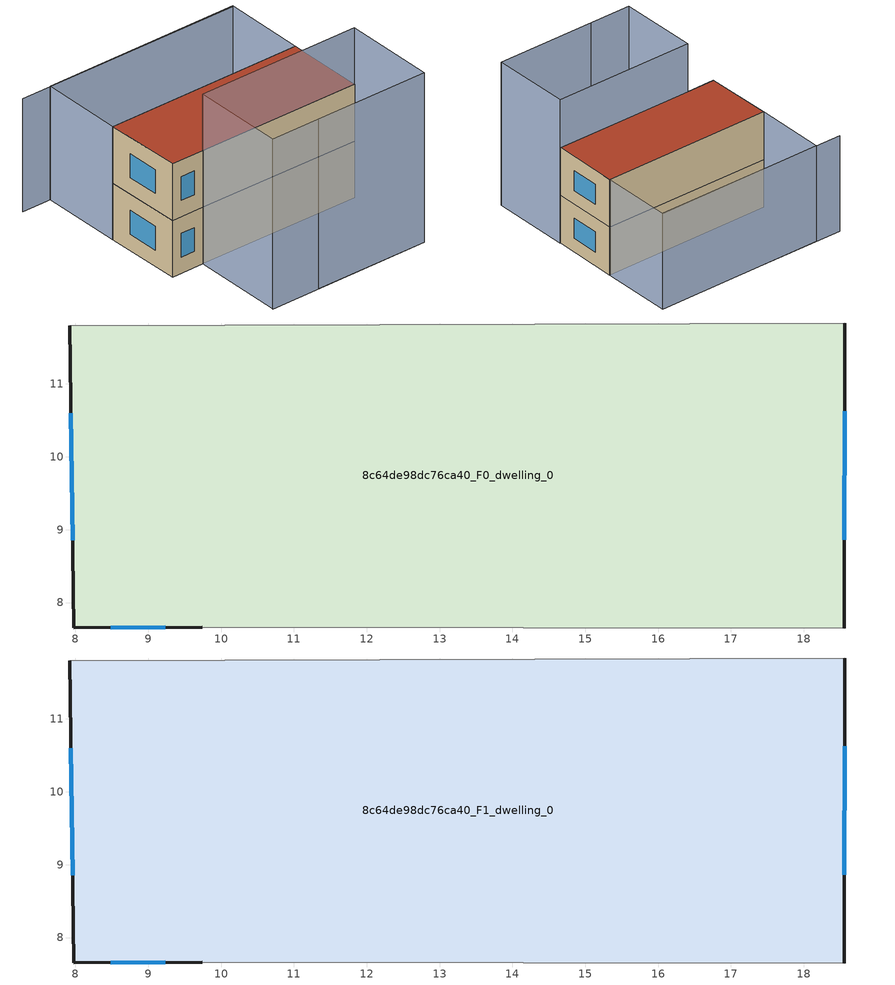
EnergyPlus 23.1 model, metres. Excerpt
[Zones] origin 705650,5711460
8c64de98dc76ca40_F0_dwelling_0
 floor ground (EU_floor_Construction): 18.56,11.84 18.55,7.65 9.74,7.66 7.98,7.66 7.92,11.8 z0
 wall outside (EU_wall_Construction): 18.55,7.65 18.56,11.84 / 7.92,11.8 7.98,7.66 9.74,7.66 z0:3
 wall adiabatic (EU_wall_Construction): 18.56,11.84 7.92,11.8 / 9.74,7.66 18.55,7.65 z0:3
 window (EU_Window_Construction): 18.56,8.86 18.56,10.63 / 8.49,7.66 9.23,7.66 / 7.94,10.6 7.96,8.85 z0.87:2.13
8c64de98dc76ca40_F1_dwelling_0
 floor to 8c64de98dc76ca40_F0_dwelling_0 (EU_floor_Construction): 18.56,11.84 18.55,7.65 9.74,7.66 7.98,7.66 7.92,11.8 z3
 wall outside (EU_wall_Construction): 18.55,7.65 18.56,11.84 / 7.92,11.8 7.98,7.66 9.74,7.66 z3:6
 wall adiabatic (EU_wall_Construction): 18.56,11.84 7.92,11.8 / 9.74,7.66 18.55,7.65 z3:6
 window (EU_Window_Construction): 18.56,8.86 18.56,10.63 / 8.49,7.66 9.23,7.66 / 7.94,10.6 7.96,8.85 z3.87:5.13
 roof outside (EU_roof_Construction): 18.55,7.65 18.56,11.84 7.92,11.8 7.98,7.66 9.74,7.66 z6
shading: 9.75,2.73 18.56,2.75 / 9.76,2.73 9.74,7.66 / 9.74,7.66 18.55,7.68 / 18.55,7.68 18.57,2.75 / 18.57,2.75 9.76,2.73 z0:9; 18.51,16.2 6.3,16.19 / 18.56,11.84 7.92,11.8 / 7.92,11.8 7.9,16.2 / 7.9,16.2 18.55,16.24 / 18.55,16.24 18.56,11.84 z0:6
[Building]
EU S2 Campaign: North Axis=0; Terrain=City; Solar Distribution=FullExterior
[Site:Location]
London: Latitude=51.5; Longitude=-0.5; Time Zone=0; Elevation=25
[SizingPeriod:WeatherFileDays]
AnnualSizingPeriod: Begin Month=1; Begin Day of Month=1; End Month=12; End Day of Month=31; Day of Week for Start Day=Monday; Use Weather File Daylight Saving Period=No; Use Weather File Rain and Snow Indicators=No
[MATERIAL]
EU_InternalMass_Material: Roughness=MediumRough; Thickness=0.1; Conductivity=1; Density=1800; Specific Heat=900; Thermal Absorptance=0.9; Solar Absorptance=0.7; Visible Absorptance=0.7
[MATERIAL:NOMASS] Roughness=MediumRough; Thermal Absorptance=0.9; Solar Absorptance=0.7; Visible Absorptance=0.7
Name | Thermal Resistance
EU_wall_NoMass | 0.724719
EU_roof_NoMass | 2.98947
EU_floor_NoMass | 2.39157
[WINDOWMATERIAL:SIMPLEGLAZINGSYSTEM]
EU_Window_SimpleGlazing: UFactor=2.63425; Solar Heat Gain Coefficient=0.76; Visible Transmittance=0.76
[CONSTRUCTION]
EU_wall_Construction: EU_wall_NoMass
EU_roof_Construction: EU_roof_NoMass
EU_floor_Construction: EU_floor_NoMass
EU_Window_Construction: EU_Window_SimpleGlazing
EU_InternalMass_Construction: EU_InternalMass_Material
[ZONE] Type=1; Multiplier=1; Ceiling Height=autocalculate; Floor Area=autocalculate; Part of Total Floor Area=Yes
Name | Volume
8c64de98dc76ca40_F0_dwelling_0 | 132.438
8c64de98dc76ca40_F1_dwelling_0 | 132.437
[INTERNALMASS] Construction=EU_InternalMass_Construction; Surface Area=44.1454
Name | Zone or ZoneList
8c64de98dc76ca40_F0_dwelling_0_EU_InternalMass | 8c64de98dc76ca40_F0_dwelling_0
8c64de98dc76ca40_F1_dwelling_0_EU_InternalMass | 8c64de98dc76ca40_F1_dwelling_0
[OTHEREQUIPMENT] Fuel Type=Electricity; Design Level Calculation Method=Watts/Area; Power per Zone Floor Area=1; Fraction Latent=0; Fraction Radiant=0; Fraction Lost=0; Carbon Dioxide Generation Rate=0; EndUse Subcategory=EU_Step8_InternalGains
Name | Zone or ZoneList or Space or SpaceList | Schedule
EU_Step8_InternalGain_8c64de98dc76ca40_F0_dwelling_0_f000 | 8c64de98dc76ca40_F0_dwelling_0 | EU_Step8_GainSchedule_8c64de98dc76ca40_F0_dwelling_0_f000
EU_Step8_InternalGain_8c64de98dc76ca40_F1_dwelling_0_f000 | 8c64de98dc76ca40_F1_dwelling_0 | EU_Step8_GainSchedule_8c64de98dc76ca40_F1_dwelling_0_f000
[ZONEVENTILATION:DESIGNFLOWRATE] Schedule=EU_AlwaysOn; Design Flow Rate Calculation Method=AirChanges/Hour; Air Changes per Hour=0.418135; Ventilation Type=Natural; Fan Pressure Rise=0; Fan Total Efficiency=1; Constant Term Coefficient=1; Temperature Term Coefficient=0; Velocity Term Coefficient=0; Velocity Squared Term Coefficient=0; Minimum Indoor Temperature=-100; Maximum Indoor Temperature=100; Delta Temperature=-100; Minimum Outdoor Temperature=-100; Maximum Outdoor Temperature=100; Maximum Wind Speed=40
Name | Zone or ZoneList or Space or SpaceList
EU_ConstantAir_8c64de98dc76ca40_F0_dwelling_0 | 8c64de98dc76ca40_F0_dwelling_0
EU_ConstantAir_8c64de98dc76ca40_F1_dwelling_0 | 8c64de98dc76ca40_F1_dwelling_0
[HVACTEMPLATE:THERMOSTAT] Constant Heating Setpoint=20; Constant Cooling Setpoint=50
EU_HeatOnly_8c64de98dc76ca40_F0_dwelling_0; EU_HeatOnly_8c64de98dc76ca40_F1_dwelling_0
[HVACTEMPLATE:ZONE:IDEALLOADSAIRSYSTEM] System Availability Schedule=EU_AlwaysOn; Maximum Heating Supply Air Temperature=50; Minimum Cooling Supply Air Temperature=13; Maximum Heating Supply Air Humidity Ratio=0.0156; Minimum Cooling Supply Air Humidity Ratio=0.0077; Heating Limit=NoLimit; Cooling Limit=NoLimit; Heating Availability Schedule=EU_AlwaysOn; Cooling Availability Schedule=EU_CoolingOff; Dehumidification Control Type=ConstantSensibleHeatRatio; Cooling Sensible Heat Ratio=0.7; Dehumidification Setpoint=60; Humidification Control Type=None; Humidification Setpoint=30; Outdoor Air Method=None; Outdoor Air Flow Rate per Person=0.00944; Outdoor Air Flow Rate per Zone Floor Area=0; Outdoor Air Flow Rate per Zone=0; Demand Controlled Ventilation Type=None; Outdoor Air Economizer Type=NoEconomizer; Heat Recovery Type=None; Sensible Heat Recovery Effectiveness=0.7; Latent Heat Recovery Effectiveness=0.65
Name | Template Thermostat
8c64de98dc76ca40_F0_dwelling_0 | EU_HeatOnly_8c64de98dc76ca40_F0_dwelling_0
8c64de98dc76ca40_F1_dwelling_0 | EU_HeatOnly_8c64de98dc76ca40_F1_dwelling_0
[SIZING:ZONE] Zone Cooling Design Supply Air Temperature Input Method=SupplyAirTemperature; Zone Cooling Design Supply Air Temperature=13; Zone Heating Design Supply Air Temperature Input Method=SupplyAirTemperature; Zone Heating Design Supply Air Temperature=50; Zone Cooling Design Supply Air Humidity Ratio=0.008; Zone Heating Design Supply Air Humidity Ratio=0.008; Cooling Design Air Flow Method=DesignDay; Cooling Design Air Flow Rate=0; Cooling Minimum Air Flow per Zone Floor Area=0.000762; Cooling Minimum Air Flow=0; Cooling Minimum Air Flow Fraction=0.2; Heating Design Air Flow Method=DesignDay; Heating Design Air Flow Rate=0; Heating Maximum Air Flow per Zone Floor Area=0.002032; Heating Maximum Air Flow=0.141576; Heating Maximum Air Flow Fraction=0.3; Account for Dedicated Outdoor Air System=No; Dedicated Outdoor Air System Control Strategy=NeutralSupplyAir; Dedicated Outdoor Air Low Setpoint Temperature for Design=autosize; Dedicated Outdoor Air High Setpoint Temperature for Design=autosize; Zone Load Sizing Method=Sensible Load Only No Latent Load; Zone Latent Cooling Design Supply Air Humidity Ratio Input Method=HumidityRatioDifference; Zone Cooling Design Supply Air Humidity Ratio Difference=0.005; Zone Latent Heating Design Supply Air Humidity Ratio Input Method=HumidityRatioDifference; Zone Humidification Design Supply Air Humidity Ratio Difference=0.005
8c64de98dc76ca40_F0_dwelling_0; 8c64de98dc76ca40_F1_dwelling_0
[SCHEDULE:CONSTANT]
Name | Hourly Value
EU_AlwaysOn | 1
EU_CoolingOff | 0
[SCHEDULE:FILE] Column Number=1; Rows to Skip at Top=0; Number of Hours of Data=8760; Column Separator=Comma; Interpolate to Timestep=No; Minutes per Item=60; Adjust Schedule for Daylight Savings=Yes
Name | File
EU_Step8_GainSchedule_8c64de98dc76ca40_F0_dwelling_0_f000 | ../../schedules/8c64de98dc76ca40/8c64de98dc76ca40_F0_dwelling_0_f000_gain.csv
EU_Step8_GainSchedule_8c64de98dc76ca40_F1_dwelling_0_f000 | ../../schedules/8c64de98dc76ca40/8c64de98dc76ca40_F1_dwelling_0_f000_gain.csv
